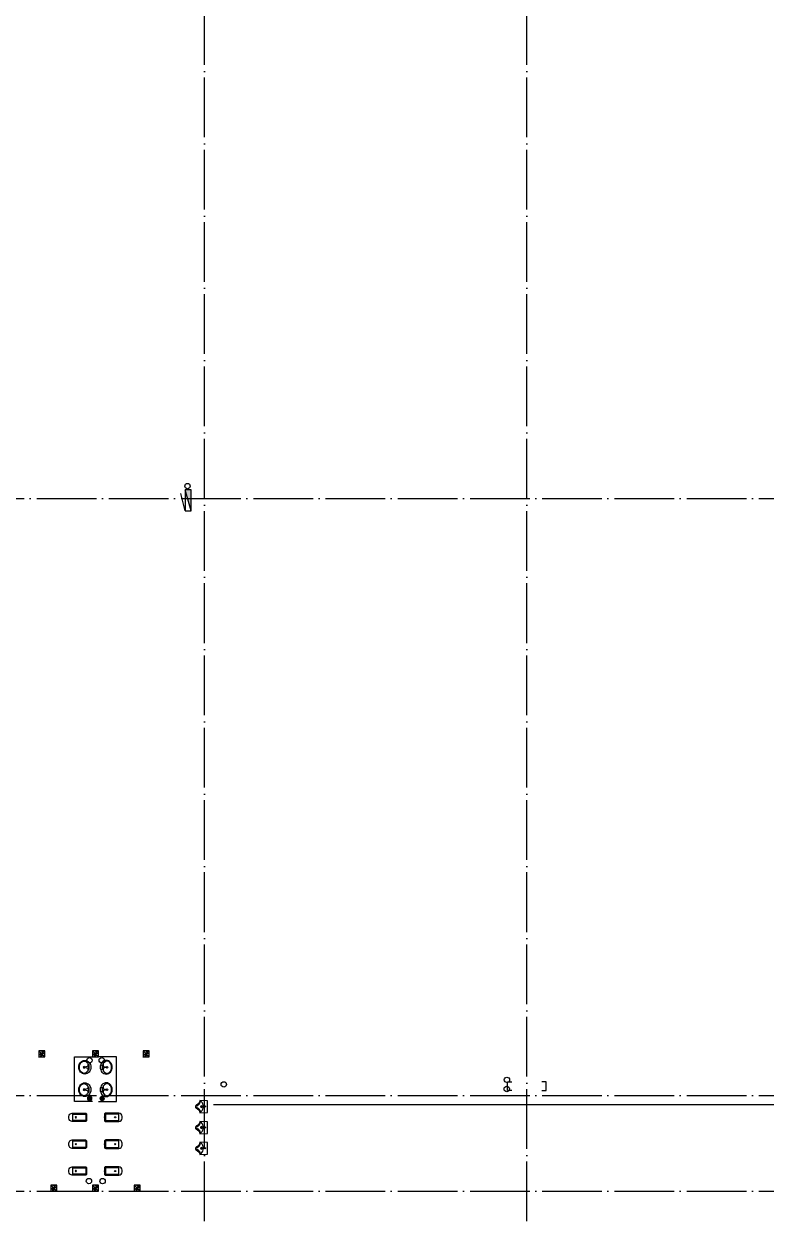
# Model space of a CAD drawing. Extents: x 6843040 to 15500510, y -6507076 to -4940511.
# Drawn here: x 8448012 to 8472879, y -5554702 to -5514608 of the extents above; entities that cross this region are included whole.
import ezdxf

# ---------------------------------------------------------------- set-up
doc = ezdxf.new("R2010")
doc.units = 0
doc.header["$LTSCALE"] = 1000
doc.header["$MEASUREMENT"] = 0
doc.linetypes.add('DOTE', pattern=[2.42, 2, -0.2, 0.02, -0.2])
for name, color, linetype in [('COLUMN', 10, 'Continuous'), ('DOTE', 8, 'DOTE'), ('EQUIP_消火栓', 7, 'Continuous'), ('FLOOR', 9, 'Continuous'), ('LVTRY', 8, 'Continuous'), ('plan-1', 40, 'Continuous'), ('PUB_HATCH', 8, 'Continuous'), ('S_SURFACE', 6, 'Continuous'), ('VPIPE-污水', 2, 'Continuous'), ('VPIPE-消防', 1, 'Continuous'), ('VPIPE-给水', 3, 'Continuous'), ('VPIPE-雨水', 4, 'Continuous'), ('建筑细线', 5, 'Continuous')]:
    doc.layers.add(name, color=color, linetype=linetype)
doc.layers.add('洁具', color=8, linetype='Continuous', lineweight=5)

# ---------------------------------------------------------------- blocks, each defined once
blk = doc.blocks.new('$lvtry$00000201')
at = {"color": 0}
for p, q in [((100, -30, 0), (-100, -30, 0)), ((110, -470, 0), (110, -40, 0)), ((140, -470, 0), (-140, -470, 0))]:
    blk.add_line(p, q, dxfattribs=at)
at = {"color": 0, "elevation": 0}
blk.add_lwpolyline([(140, -40, 0.414214), (100, 0), (-100, 0, 0.414214), (-140, -40), (-140, -480, 0.414214), (-30, -590), (30, -590, 0.414214), (140, -480)], format="xyb", close=True, dxfattribs=at)
blk.add_lwpolyline([(-110, -40), (-110, -470)], dxfattribs=at)
at = {"color": 0}
blk.add_circle((0, -359, 0), 20, dxfattribs=at)
for centre, start, end in [((-100, -40, 0), 90, 180), ((100, -40, 0), 0, 90)]:
    blk.add_arc(centre, 10, start, end, dxfattribs=at)
for p in [(0, 0, 0), (0, -359, 0)]:
    blk.add_point(p, dxfattribs=at)
blk = doc.blocks.new('$lvtry$00000225')
at = {"color": 0}
blk.add_line((-181, -234), (-181, -234), dxfattribs=at)
blk.add_lwpolyline([(53, -374, -0.307493), (205, -257), (195, 0), (-195, 0), (-205, -256, -0.265776), (-54, -366, 0.591279)], format="xyb", close=True, dxfattribs=at)
for centre, radius in [((-1, -182), 40.3), ((-6, -75), 15.8)]:
    blk.add_circle(centre, radius, dxfattribs=at)
for centre, radius, start, end in [((-161, -223), 22.7, 134.5857, 206.4573), ((-200, -412), 179, 22.2984, 83.8043), ((-5, -382), 245, 45.4143, 134.5857), ((1, -326), 39.6, 206.4354, 337.7034), ((199, -407), 174, 100.5676, 157.7034), ((153, -222), 20.3, 314.5857, 45.4143)]:
    blk.add_arc(centre, radius, start, end, dxfattribs=at)
for p in [(-6, -75), (-1, -182)]:
    blk.add_point(p, dxfattribs=at)
blk = doc.blocks.new('$lvtry$00000179')
at = {"color": 0, "linetype": 'ByBlock'}
for p, q in [((-32, -102), (-92, -102)), ((-13, -178), (-40, -70)), ((35, -64), (-35, -64)), ((13, -178), (-13, -178)), ((40, -70), (13, -178)), ((92, -102), (32, -102))]:
    blk.add_line(p, q, dxfattribs=at)
blk.add_lwpolyline([(0, -406, 0.088425), (89, -391, 0.093738), (162, -347, 0.102376), (212, -280, 0.10945), (229, -203, 0.109452), (212, -127, 0.102376), (162, -60, 0.093738), (89, -16, 0.088423), (0, 0, 0.088427), (-89, -16, 0.093738), (-162, -60, 0.102376), (-212, -127, 0.109452), (-229, -203, 0.109451), (-212, -280, 0.102376), (-162, -347, 0.093738), (-89, -391, 0.088425)], format="xyb", close=True, dxfattribs=at)
for centre, radius in [((-64, -76), 20.4), ((-64, -76), 15.4), ((0, -229), 25.4), ((63, -76), 20.4), ((63, -76), 15.4)]:
    blk.add_circle(centre, radius, dxfattribs=at)
for centre, radius, start, end in [((-88, -229), 116, 151.0888, 180), ((-88, -229), 116, 180, 208.9112), ((-45, -252), 164, 126.8699, 151.0888), ((-45, -205), 164, 208.9112, 233.1301), ((-18, -288), 210, 123.9045, 126.8699), ((-18, -169), 210, 233.1301, 252.7421), ((-92, -178), 76.2, 90, 123.9045), ((0, -111), 270, 252.7421, 270), ((-35, -68), 5, 90, 194.0362), ((0, -111), 270, 270, 287.2579), ((35, -68), 5, 345.9638, 90), ((18, -169), 210, 287.2579, 306.8699), ((92, -178), 76.2, 57.7402, 90), ((45, -252), 164, 28.9112, 57.7402), ((45, -205), 164, 306.8699, 331.0888), ((88, -229), 116, 0, 28.9112), ((88, -229), 116, 331.0888, 0)]:
    blk.add_arc(centre, radius, start, end, dxfattribs=at)
at = {"color": 0}
for p in [(0, -76), (0, -229)]:
    blk.add_point(p, dxfattribs=at)
blk = doc.blocks.new('$plan$00002944')
at = {"layer": '洁具'}
for p, q in [((-74, 11), (-11, 74)), ((-70, -27), (27, 70)), ((-53, -53), (53, 53)), ((-27, -70), (70, 27)), ((11, -74), (74, -11))]:
    blk.add_line(p, q, dxfattribs=at)
blk.add_circle((0, 0), 75, dxfattribs=at)
blk.add_point((0, 0), dxfattribs=at)
blk = doc.blocks.new('3~4构造柱')
at = {"layer": 'PUB_HATCH'}
h = blk.add_hatch(dxfattribs=at)
h.set_pattern_fill('钢筋混凝土', color=256, scale=25, angle=90, style=0)
h.set_pattern_definition([(134.999998, (-1361525.3, -46307.36), (-44.194175, -44.194172), []), (140, (-1361525.3, -46307.36), (15.68804, 179.315045), [18.75, -206.25]), (85, (-1361525.3, -46307.36), (-188.048035, -34.68783), [15, -165]), (190.4514, (-1361524, -46292.42), (-172.35988, 144.62735), [15.93505, -175.28553]), (136.1842, (-1361575.3, -46307.36), (41.37976, 266.81026), [28.125, -309.375]), (186.6356, (-1361571.85, -46285.13), (-243.52946, 233.66568), [23.90257, -262.92825]), (81.1842, (-1361575.3, -46307.36), (-243.52964, 233.6655), [22.5, -247.5]), (111, (-1361562.8, -46282.36), (100.65473, 149.22676), [18.75, -206.25]), (56, (-1361562.8, -46282.36), (-181.28751, 60.82884), [15, -165]), (161.4514, (-1361554.41, -46269.93), (-80.63262, 210.05566), [15.93505, -175.28553]), (127.499998, (-1361525.3, -46307.36), (-83.223463, 3.039967), [0, -163, 0, -167.5, 0, -165.625]), (97.499998, (-1361525.3, -46307.36), (-98.602926, 65.767388), [0, -95.5, 0, -159.25, 0, -63.125]), (57.499998, (-1361525.3, -46363.11), (5.638722, 133.455609), [0, -62.5, 0, -195, 0, -258.75]), (47.499998, (-1361525.3, -46388.11), (-25.02624, 145.796543), [0, -81.25, 0, -129.5, 0, -183.75])])
edge = h.paths.add_edge_path()
edge.add_line((-1055109, 221174), (-1055309, 221174))
edge.add_line((-1055109, 221174), (-1055109, 221374))
edge.add_line((-1055109, 221374), (-1055309, 221374))
edge.add_line((-1055309, 221374), (-1055309, 221174))
h = blk.add_hatch(dxfattribs=at)
h.set_pattern_fill('钢筋混凝土', color=256, scale=25, angle=90, style=0)
h.set_pattern_definition([(134.999998, (-1359725.3, -46307.36), (-44.194175, -44.194172), []), (140, (-1359725.3, -46307.36), (15.68804, 179.315045), [18.75, -206.25]), (85, (-1359725.3, -46307.36), (-188.048035, -34.68783), [15, -165]), (190.4514, (-1359724, -46292.42), (-172.35988, 144.62735), [15.93505, -175.28553]), (136.1842, (-1359775.3, -46307.36), (41.37976, 266.81026), [28.125, -309.375]), (186.6356, (-1359771.85, -46285.13), (-243.52946, 233.66568), [23.90257, -262.92825]), (81.1842, (-1359775.3, -46307.36), (-243.52964, 233.6655), [22.5, -247.5]), (111, (-1359762.8, -46282.36), (100.65473, 149.22676), [18.75, -206.25]), (56, (-1359762.8, -46282.36), (-181.28751, 60.82884), [15, -165]), (161.4514, (-1359754.41, -46269.93), (-80.63262, 210.05566), [15.93505, -175.28553]), (127.499998, (-1359725.3, -46307.36), (-83.223463, 3.039967), [0, -163, 0, -167.5, 0, -165.625]), (97.499998, (-1359725.3, -46307.36), (-98.602926, 65.767388), [0, -95.5, 0, -159.25, 0, -63.125]), (57.499998, (-1359725.3, -46363.11), (5.638722, 133.455609), [0, -62.5, 0, -195, 0, -258.75]), (47.499998, (-1359725.3, -46388.11), (-25.02624, 145.796543), [0, -81.25, 0, -129.5, 0, -183.75])])
edge = h.paths.add_edge_path()
edge.add_line((-1053309, 221174), (-1053509, 221174))
edge.add_line((-1053309, 221174), (-1053309, 221374))
edge.add_line((-1053309, 221374), (-1053509, 221374))
edge.add_line((-1053509, 221374), (-1053509, 221174))
h = blk.add_hatch(dxfattribs=at)
h.set_pattern_fill('钢筋混凝土', color=256, scale=25, angle=90, style=0)
h.set_pattern_definition([(134.999998, (-1358025.3, -46307.36), (-44.194175, -44.194172), []), (140, (-1358025.3, -46307.36), (15.68804, 179.315045), [18.75, -206.25]), (85, (-1358025.3, -46307.36), (-188.048035, -34.68783), [15, -165]), (190.4514, (-1358024, -46292.42), (-172.35988, 144.62735), [15.93505, -175.28553]), (136.1842, (-1358075.3, -46307.36), (41.37976, 266.81026), [28.125, -309.375]), (186.6356, (-1358071.85, -46285.13), (-243.52946, 233.66568), [23.90257, -262.92825]), (81.1842, (-1358075.3, -46307.36), (-243.52964, 233.6655), [22.5, -247.5]), (111, (-1358062.8, -46282.36), (100.65473, 149.22676), [18.75, -206.25]), (56, (-1358062.8, -46282.36), (-181.28751, 60.82884), [15, -165]), (161.4514, (-1358054.41, -46269.93), (-80.63262, 210.05566), [15.93505, -175.28553]), (127.499998, (-1358025.3, -46307.36), (-83.223463, 3.039967), [0, -163, 0, -167.5, 0, -165.625]), (97.499998, (-1358025.3, -46307.36), (-98.602926, 65.767388), [0, -95.5, 0, -159.25, 0, -63.125]), (57.499998, (-1358025.3, -46363.11), (5.638722, 133.455609), [0, -62.5, 0, -195, 0, -258.75]), (47.499998, (-1358025.3, -46388.11), (-25.02624, 145.796543), [0, -81.25, 0, -129.5, 0, -183.75])])
edge = h.paths.add_edge_path()
edge.add_line((-1051609, 221174), (-1051809, 221174))
edge.add_line((-1051609, 221174), (-1051609, 221374))
edge.add_line((-1051609, 221374), (-1051809, 221374))
edge.add_line((-1051809, 221374), (-1051809, 221174))
h = blk.add_hatch(dxfattribs=at)
h.set_pattern_fill('钢筋混凝土', color=256, scale=25, angle=90, style=0)
h.set_pattern_definition([(134.999998, (-1361125.3, -50807.36), (-44.194175, -44.194172), []), (140, (-1361125.3, -50807.36), (15.68804, 179.315045), [18.75, -206.25]), (85, (-1361125.3, -50807.36), (-188.048035, -34.68783), [15, -165]), (190.4514, (-1361124, -50792.42), (-172.35988, 144.62735), [15.93505, -175.28553]), (136.1842, (-1361175.3, -50807.36), (41.37976, 266.81026), [28.125, -309.375]), (186.6356, (-1361171.85, -50785.13), (-243.52946, 233.66568), [23.90257, -262.92825]), (81.1842, (-1361175.3, -50807.36), (-243.52964, 233.6655), [22.5, -247.5]), (111, (-1361162.8, -50782.36), (100.65473, 149.22676), [18.75, -206.25]), (56, (-1361162.8, -50782.36), (-181.28751, 60.82884), [15, -165]), (161.4514, (-1361154.41, -50769.93), (-80.63262, 210.05566), [15.93505, -175.28553]), (127.499998, (-1361125.3, -50807.36), (-83.223463, 3.039967), [0, -163, 0, -167.5, 0, -165.625]), (97.499998, (-1361125.3, -50807.36), (-98.602926, 65.767388), [0, -95.5, 0, -159.25, 0, -63.125]), (57.499998, (-1361125.3, -50863.11), (5.638722, 133.455609), [0, -62.5, 0, -195, 0, -258.75]), (47.499998, (-1361125.3, -50888.11), (-25.02624, 145.796543), [0, -81.25, 0, -129.5, 0, -183.75])])
edge = h.paths.add_edge_path()
edge.add_line((-1054709, 216674), (-1054909, 216674))
edge.add_line((-1054709, 216674), (-1054709, 216874))
edge.add_line((-1054709, 216874), (-1054909, 216874))
edge.add_line((-1054909, 216874), (-1054909, 216674))
h = blk.add_hatch(dxfattribs=at)
h.set_pattern_fill('钢筋混凝土', color=256, scale=25, angle=90, style=0)
h.set_pattern_definition([(134.999998, (-1359725.3, -50807.36), (-44.194175, -44.194172), []), (140, (-1359725.3, -50807.36), (15.68804, 179.315045), [18.75, -206.25]), (85, (-1359725.3, -50807.36), (-188.048035, -34.68783), [15, -165]), (190.4514, (-1359724, -50792.42), (-172.35988, 144.62735), [15.93505, -175.28553]), (136.1842, (-1359775.3, -50807.36), (41.37976, 266.81026), [28.125, -309.375]), (186.6356, (-1359771.85, -50785.13), (-243.52946, 233.66568), [23.90257, -262.92825]), (81.1842, (-1359775.3, -50807.36), (-243.52964, 233.6655), [22.5, -247.5]), (111, (-1359762.8, -50782.36), (100.65473, 149.22676), [18.75, -206.25]), (56, (-1359762.8, -50782.36), (-181.28751, 60.82884), [15, -165]), (161.4514, (-1359754.41, -50769.93), (-80.63262, 210.05566), [15.93505, -175.28553]), (127.499998, (-1359725.3, -50807.36), (-83.223463, 3.039967), [0, -163, 0, -167.5, 0, -165.625]), (97.499998, (-1359725.3, -50807.36), (-98.602926, 65.767388), [0, -95.5, 0, -159.25, 0, -63.125]), (57.499998, (-1359725.3, -50863.11), (5.638722, 133.455609), [0, -62.5, 0, -195, 0, -258.75]), (47.499998, (-1359725.3, -50888.11), (-25.02624, 145.796543), [0, -81.25, 0, -129.5, 0, -183.75])])
edge = h.paths.add_edge_path()
edge.add_line((-1053309, 216674), (-1053509, 216674))
edge.add_line((-1053309, 216674), (-1053309, 216874))
edge.add_line((-1053309, 216874), (-1053509, 216874))
edge.add_line((-1053509, 216874), (-1053509, 216674))
h = blk.add_hatch(dxfattribs=at)
h.set_pattern_fill('钢筋混凝土', color=256, scale=25, angle=90, style=0)
h.set_pattern_definition([(134.999998, (-1358325.3, -50807.36), (-44.194175, -44.194172), []), (140, (-1358325.3, -50807.36), (15.68804, 179.315045), [18.75, -206.25]), (85, (-1358325.3, -50807.36), (-188.048035, -34.68783), [15, -165]), (190.4514, (-1358324, -50792.42), (-172.35988, 144.62735), [15.93505, -175.28553]), (136.1842, (-1358375.3, -50807.36), (41.37976, 266.81026), [28.125, -309.375]), (186.6356, (-1358371.85, -50785.13), (-243.52946, 233.66568), [23.90257, -262.92825]), (81.1842, (-1358375.3, -50807.36), (-243.52964, 233.6655), [22.5, -247.5]), (111, (-1358362.8, -50782.36), (100.65473, 149.22676), [18.75, -206.25]), (56, (-1358362.8, -50782.36), (-181.28751, 60.82884), [15, -165]), (161.4514, (-1358354.41, -50769.93), (-80.63262, 210.05566), [15.93505, -175.28553]), (127.499998, (-1358325.3, -50807.36), (-83.223463, 3.039967), [0, -163, 0, -167.5, 0, -165.625]), (97.499998, (-1358325.3, -50807.36), (-98.602926, 65.767388), [0, -95.5, 0, -159.25, 0, -63.125]), (57.499998, (-1358325.3, -50863.11), (5.638722, 133.455609), [0, -62.5, 0, -195, 0, -258.75]), (47.499998, (-1358325.3, -50888.11), (-25.02624, 145.796543), [0, -81.25, 0, -129.5, 0, -183.75])])
edge = h.paths.add_edge_path()
edge.add_line((-1051909, 216674), (-1052109, 216674))
edge.add_line((-1051909, 216674), (-1051909, 216874))
edge.add_line((-1051909, 216874), (-1052109, 216874))
edge.add_line((-1052109, 216874), (-1052109, 216674))
at = {"layer": 'COLUMN'}
for points in [[(-1055309, 221174), (-1055109, 221174), (-1055109, 221374), (-1055309, 221374)], [(-1053509, 221174), (-1053309, 221174), (-1053309, 221374), (-1053509, 221374)], [(-1051809, 221174), (-1051609, 221174), (-1051609, 221374), (-1051809, 221374)], [(-1054909, 216674), (-1054709, 216674), (-1054709, 216874), (-1054909, 216874)], [(-1053509, 216674), (-1053309, 216674), (-1053309, 216874), (-1053509, 216874)], [(-1052109, 216674), (-1051909, 216674), (-1051909, 216874), (-1052109, 216874)]]:
    blk.add_lwpolyline(points, close=True, dxfattribs=at)
blk = doc.blocks.new('$TWTSYS$00000508')
for p, q in [((-0.5, 0.5), (0.324, 1.224)), ((-0.5, 0.5), (-0.5, -0.5)), ((-0.5, -0.5), (0.5, 0.5)), ((0.5, 0.5), (-0.5, 0.5)), ((0.5, -0.5), (0.5, 0.5)), ((-0.5, -0.5), (0.5, -0.5))]:
    blk.add_line(p, q)
blk.add_solid([(0.5, -0.5), (0.5, 0.5), (-0.5, -0.5)])
blk = doc.blocks.new('三、四层排水消防0922')
at = {"layer": 'VPIPE-污水'}
for centre in [(8450192, -5553362), (8450648, -5553364)]:
    blk.add_circle(centre, 90, dxfattribs=at)
at = {"layer": 'VPIPE-消防'}
blk.add_circle((8453493, -5530085), 90, dxfattribs=at)
at = {"layer": 'VPIPE-给水'}
for centre in [(8450210, -5549318), (8450621, -5549316)]:
    blk.add_circle(centre, 90, dxfattribs=at)
at = {"layer": 'VPIPE-雨水'}
for centre in [(8454709, -5550126), (8464192, -5550279), (8464197, -5549972)]:
    blk.add_circle(centre, 90, dxfattribs=at)
at = {"layer": 'EQUIP_消火栓', "xscale": 700, "yscale": 200, "zscale": 700, "rotation": 89.99999499104365}
blk.add_blockref('$TWTSYS$00000508', (8453512, -5530565), dxfattribs=at)

msp = doc.modelspace()

# ---------------------------------------------------------------- linework, layer by layer
at = {"layer": 'DOTE'}
for p, q in [((8454061.7, -5554702), (8454061.7, -5485702.5)), ((8464861.7, -5554702), (8464861.7, -5485702.5)), ((8366161.7, -5530502), (8498261.7, -5530502)), ((8366161.7, -5550502), (8499702.5, -5550502)), ((8366161.7, -5553702), (8499702.5, -5553702))]:
    msp.add_line(p, q, dxfattribs=at)
at = {"layer": 'FLOOR'}
msp.add_lwpolyline([(8454361.7, -5550802), (8485961.7, -5550802)], dxfattribs=at)
at = {"layer": 'LVTRY'}
for points in [[(8450311.7, -5550702), (8449711.7, -5550702), (8449711.7, -5549202), (8450311.7, -5549202)], [(8450511.7, -5550702), (8451111.7, -5550702), (8451111.7, -5549202), (8450511.7, -5549202)]]:
    msp.add_lwpolyline(points, dxfattribs=at)
at = {"layer": 'S_SURFACE'}
for points in [[(8464361.7, -5550334.8), (8464211.7, -5550334.8), (8464211.7, -5550034.8), (8464361.7, -5550034.8)], [(8465361.7, -5550334.8), (8465511.7, -5550334.8), (8465511.7, -5550034.8), (8465361.7, -5550034.8)]]:
    msp.add_lwpolyline(points, dxfattribs=at)

# ---------------------------------------------------------------- block references
for p in [(8450215.9, -5550594.9), (8450634.5, -5550594.9)]:
    msp.add_blockref('$plan$00002944', p)
at = {"layer": 'LVTRY', "xscale": -1, "rotation": 270}
for p in [(8450255.6, -5549551.5), (8450255.6, -5550301.5)]:
    msp.add_blockref('$lvtry$00000179', p, dxfattribs=at)
at = {"layer": 'LVTRY'}
for name, p, rotation in [('$lvtry$00000179', (8450567.9, -5549551.5), 90.00000000000001), ('$lvtry$00000179', (8450567.9, -5550301.5), 90.00000000000001), ('$lvtry$00000225', (8454161.7, -5550870.1), 270), ('$lvtry$00000225', (8454161.7, -5551570.1), 270), ('$lvtry$00000225', (8454161.7, -5552270.1), 270)]:
    msp.add_blockref(name, p, dxfattribs=dict(at, rotation=rotation))
at = {"layer": 'LVTRY', "extrusion": (0, 0, -1), "zscale": -1, "rotation": 90.00000000000001}
for p in [(-8450112.2, -5551227), (-8450112.2, -5552127), (-8450112.2, -5553027)]:
    msp.add_blockref('$lvtry$00000201', p, dxfattribs=at)
at = {"layer": 'LVTRY', "extrusion": (0, 0, -1), "xscale": -1, "zscale": -1, "rotation": 270}
for p in [(-8450711.2, -5551227), (-8450711.2, -5552127), (-8450711.2, -5553027)]:
    msp.add_blockref('$lvtry$00000201', p, dxfattribs=at)
at = {"layer": 'plan-1'}
msp.add_blockref('三、四层排水消防0922', (0, 0), dxfattribs=at)
at = {"layer": '建筑细线'}
msp.add_blockref('3~4构造柱', (9503820.7, -5770376.6), dxfattribs=at)

doc.saveas('drawing.dxf')
